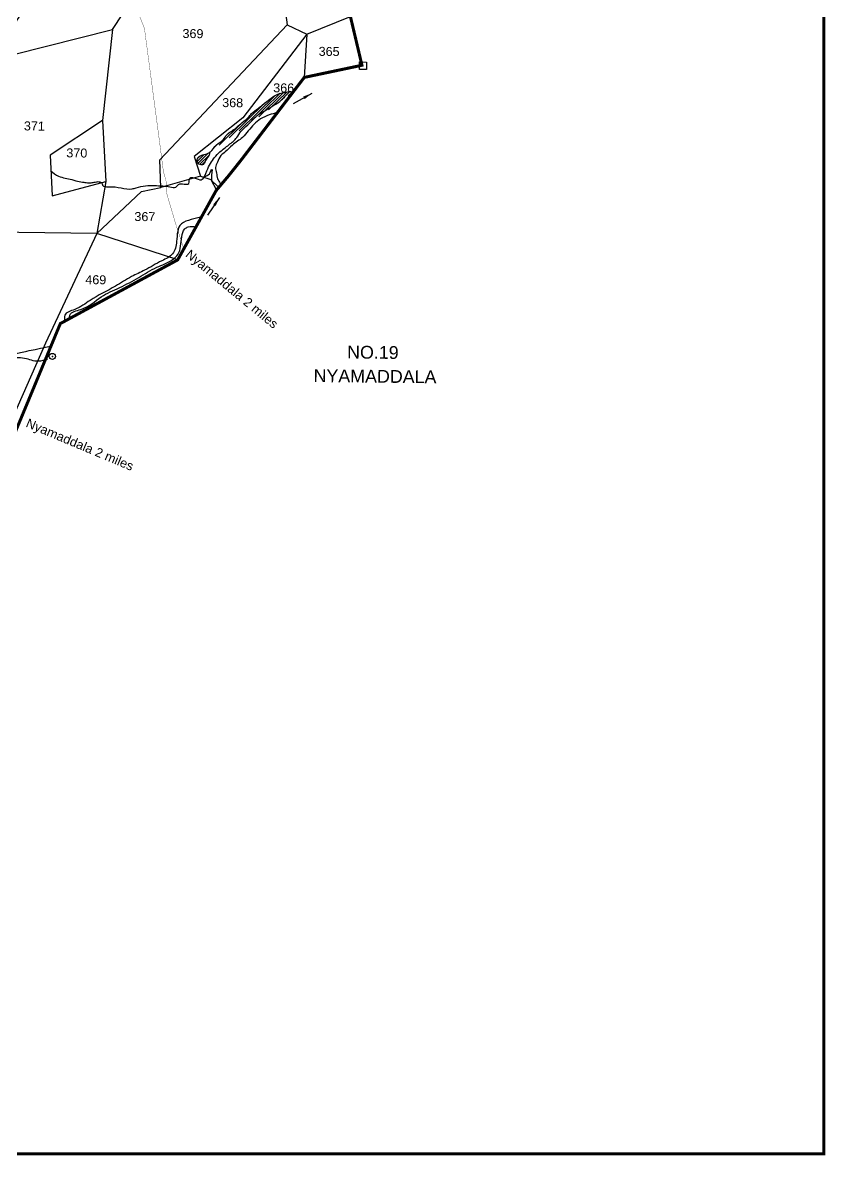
# Model space of a CAD drawing. Header units: feet. Extents: x 771100 to 779038, y 1577893 to 1588127.
# Drawn here: x 776220 to 778868, y 1577893 to 1581627 of the extents above; entities that cross this region are included whole.
import ezdxf
from ezdxf.enums import TextEntityAlignment as Align

# ---------------------------------------------------------------- set-up
doc = ezdxf.new("R2010")
doc.units = ezdxf.units.FT
doc.header["$LTSCALE"] = 15
doc.header["$MEASUREMENT"] = 0
doc.header["$PDMODE"] = 32
doc.header["$PDSIZE"] = 20
doc.linetypes.add('HIDDEN2', pattern=[0.1875, 0.125, -0.0625])
for name, color, linetype in [('PAPER SIZE', 10, 'Continuous'), ('PLOT', 7, 'Continuous'), ('PLOT NO', 7, 'Continuous'), ('ROADS', 6, 'Continuous'), ('TANKS-STREAM', 4, 'Continuous'), ('TEXT', 7, 'Continuous'), ('VILLAGE STONES', 240, 'Continuous')]:
    doc.layers.add(name, color=color, linetype=linetype)
doc.layers.add('VILLAGE BOUNDRY', color=5, linetype='HIDDEN2', lineweight=100)
doc.styles.get("Standard").update_dxf_attribs({"font": 'arial.ttf'})
doc.dimstyles.get("Standard").update_dxf_attribs({"dimtxt": 0.18, "dimasz": 0.18, "dimexe": 0.18, "dimexo": 0.0625, "dimgap": 0.09, "dimtad": 0, "dimtih": 1, "dimtoh": 1, "dimdec": 4, "dimzin": 0, "dimdsep": 46, "dimtxsty": 'Standard', "dimcen": 0.09, "dimadec": 0, "dimazin": 0, "dimtfac": 1, "dimtdec": 4, "dimtofl": 0, "dimtmove": 0, "dimatfit": 3, "dimfxl": 1, "dimtolj": 1, "dimtzin": 0, "dimarcsym": 0})

msp = doc.modelspace()

# ---------------------------------------------------------------- hatches: boundary and pattern name
at = {"layer": 'TANKS-STREAM'}
h = msp.add_hatch(dxfattribs=at)
h.set_pattern_fill('ANSI31', color=256, scale=49.440822, angle=-0.6001)
h.set_pattern_definition([(44.39992316, (-7831.697, 26050.414), (-4.32398543, 4.415520388), [])])
edge = h.paths.add_edge_path()
edge.add_spline(control_points=[(777113.8, 1581398.7), (777108.5, 1581399.7), (777100.4, 1581401.3), (777086.7, 1581397.3), (777064, 1581395.5), (777032.6, 1581374.2), (777003, 1581349.1), (776977.1, 1581330.7), (776960.4, 1581309.1), (776939.6, 1581296), (776919, 1581273.9), (776894.6, 1581263.9), (776882.3, 1581237.1), (776855.5, 1581226.8), (776843.8, 1581199.9), (776822.5, 1581192.9), (776807.9, 1581190), (776793.3, 1581182.2), (776796.4, 1581158.8), (776817.7, 1581156.9), (776821.7, 1581171.7), (776829.2, 1581180.6), (776836, 1581190.6), (776836.5, 1581197.5), (776836.7, 1581201.1)], knot_values=[0, 0, 0, 0, 15.904713, 24.503512, 42.856624, 84.458263, 134.80407, 162.377727, 179.769076, 217.014376, 235.70285, 271.185267, 292.131874, 320.537179, 352.083117, 373.797926, 384.43162, 398.232756, 419.428685, 434.381395, 445.786333, 460.60708, 470.625033, 481.297577, 481.297577, 481.297577, 481.297577], degree=3, periodic=0)

# ---------------------------------------------------------------- linework, layer by layer
msp.add_point((776318, 1580527))
at = {"layer": 'PAPER SIZE', "color": 5, "const_width": 10}
msp.add_lwpolyline([(771105.5, 1588121.9), (778863, 1588121.9), (778863, 1577897.6), (771105.5, 1577897.6)], close=True, dxfattribs=at)
at = {"layer": 'PLOT'}
for points in [[(775698.8, 1581540.8), (775950.9, 1581501.4), (776079.7, 1581494.6), (776516.6, 1581605.1), (776582.3, 1581706.4), (776690.8, 1581726.7), (776906.5, 1581991.7), (776984.7, 1581955.4), (777048.3, 1581954.9), (777129.7, 1582171.4), (777578.4, 1581994.9)], [(777048.3, 1581954.9), (777092.6, 1581620.8), (777157.5, 1581589.3), (777301.1, 1581648.3)], [(776516.6, 1581605.1), (776483.8, 1581305.1), (776494.1, 1581103.2), (776464.6, 1580932.6), (776611.6, 1581071.2), (776676, 1581084.2)], [(776806.9, 1581121.1), (776676, 1581084.2), (776672.2, 1581175.6), (777092.6, 1581620.8)], [(777157.5, 1581589.3), (776946.7, 1581314), (776786.3, 1581185.8), (776806.9, 1581121.1), (776841.3, 1581109.8), (776859.6, 1581075.5)], [(777157.5, 1581589.3), (777149, 1581446.9)], [(776731.5, 1580845.3), (776464.6, 1580932.6), (776120.3, 1580936.4), (775958.4, 1580937.2), (775540, 1580931.7), (775794.2, 1581093.1), (775828.2, 1581087.2), (775885.6, 1581046.4), (775918.9, 1581031.4), (775963, 1581040.9), (776004.1, 1581028), (776020, 1581011), (776194.8, 1581375), (776079.7, 1581494.6), (776020, 1581011)], [(776483.8, 1581305.1), (776311, 1581190.4), (776317.9, 1581056.9), (776494.1, 1581103.2)], [(776464.6, 1580932.6), (776295.3, 1580570.4), (776125.6, 1580189.7)]]:
    msp.add_lwpolyline(points, dxfattribs=at)
at = {"layer": 'ROADS', "linetype": 'HIDDEN2', "ltscale": 10, "const_width": 1}
msp.add_lwpolyline([(776751.6, 1580882.1), (776724.2, 1580966.1), (776693.7, 1581069.6), (776692.9, 1581106.5), (776684.4, 1581136), (776669.2, 1581252.9), (776621.8, 1581608.4), (776588.7, 1581691.9), (776515.2, 1581786.9), (776506.3, 1581822.1), (776439, 1581930.6), (776395, 1582016.3), (776369.9, 1582046.6), (776310.5, 1582185.6), (776283.5, 1582219.6), (776279.9, 1582261.5), (776258.4, 1582328), (776254.1, 1582361.4), (776184.5, 1582496.4), (776187.4, 1582586.9)], dxfattribs=at)
at = {"layer": 'TANKS-STREAM'}
for points in [[(777623.7, 1581996.1), (777584.2, 1582051.1), (777578.4, 1582074.7), (777565.2, 1582110.3), (777551, 1582137), (777527.2, 1582158.8), (777475, 1582173), (777426.2, 1582179.9), (777380.2, 1582186.3), (777343.6, 1582186.7), (777274.5, 1582196.6), (777204.3, 1582207.9), (777142.2, 1582215.9), (777108.1, 1582220.9), (777081.8, 1582227.1), (777054.1, 1582234.1), (777023.9, 1582241.1), (776954, 1582243.9), (776932.8, 1582241.7), (776902.9, 1582233.2), (776873.3, 1582228.2), (776842.4, 1582224.7), (776824.8, 1582227.7), (776803.4, 1582230.4), (776728.7, 1582249.1), (776654.4, 1582270.9), (776615.1, 1582282.9), (776486.5, 1582307), (776470.1, 1582302.6), (776434.6, 1582291.8), (776395.1, 1582282.1), (776353.9, 1582264.5), (776328, 1582262), (776273.6, 1582267.1), (776258.1, 1582290.3), (776209.5, 1582320.5), (776187.6, 1582352), (776126.8, 1582384.7), (776073.3, 1582405.5), (776045.4, 1582411.3), (775993.4, 1582411.9), (775964.8, 1582400.5), (775905.8, 1582390.8), (775871.7, 1582378.4), (775840.4, 1582362.5), (775808.4, 1582346.6), (775764.2, 1582316), (775742.1, 1582300.7), (775714.3, 1582276.9), (775685.8, 1582252.5), (775634.2, 1582216), (775592.3, 1582200.9), (775574.3, 1582173.5), (775561.4, 1582151), (775553.5, 1582138.4), (775550.5, 1582128.5), (775568.7, 1582108.5), (775576.4, 1582103.5), (775591.1, 1582089.2), (775613.5, 1582062.9), (775630.3, 1582042.2), (775645.6, 1582018), (775668.4, 1581964.4), (775689.7, 1581902.7), (775695.2, 1581885.7), (775688, 1581878.7), (775658, 1581850.7), (775646.6, 1581841.7), (775631.6, 1581831.2), (775617.4, 1581822.2), (775591.8, 1581812.6), (775581.2, 1581812), (775577.5, 1581796.5), (775567.3, 1581769.9), (775561.5, 1581746.7), (775534.5, 1581724.7), (775523.8, 1581704.3), (775497.6, 1581696.5), (775474.5, 1581689.8), (775459.8, 1581683.7), (775418.1, 1581665.9), (775399.9, 1581651.5), (775389.6, 1581632.5), (775384.6, 1581621), (775368.4, 1581604.8), (775362, 1581597.3), (775356.4, 1581593.5), (775337.6, 1581589.9), (775308.9, 1581591.4), (775265.3, 1581591.9), (775234.7, 1581592.9), (775210.7, 1581599), (775198.9, 1581603.7), (775183.9, 1581602.8), (775148.3, 1581596.6), (775120.8, 1581590.6), (775099.7, 1581579), (775050.1, 1581562.9), (775024.3, 1581550.4), (775019.2, 1581541.5), (774976.8, 1581528.6), (774944.9, 1581513.9), (774934.7, 1581499.6), (774927.2, 1581475.7), (774925.3, 1581451.3), (774925.6, 1581425.7), (774926.6, 1581411.8), (774910.1, 1581387.1), (774890.4, 1581367.8), (774862.4, 1581350.3), (774839.4, 1581331.7), (774828.7, 1581320.7), (774819.1, 1581311.9), (774800.7, 1581308.2), (774778.6, 1581276.1), (774775.3, 1581270.6), (774752.1, 1581237.3), (774728.3, 1581219.5), (774711.7, 1581204.6), (774700.7, 1581201.1), (774677.8, 1581209.3), (774653.7, 1581217), (774623.4, 1581225.5), (774605.1, 1581232), (774580, 1581237.7), (774541.7, 1581243.3), (774492.3, 1581246), (774467.7, 1581249.6), (774428.9, 1581258.2), (774379.6, 1581267.2), (774312.6, 1581274.5), (774278.1, 1581288.9), (774251.9, 1581297.4), (774210.8, 1581318.2), (774172.7, 1581330), (774128.1, 1581337.9), (774081.2, 1581340.2), (774056.1, 1581326.4), (774034.1, 1581314.4), (774002.8, 1581300.3), (774000.9, 1581281.5), (774008.5, 1581261.7), (774005.4, 1581254.7), (773998.2, 1581240.9), (773991.9, 1581229.2), (773973, 1581220.6), (773959.8, 1581211.5), (773930.2, 1581193), (773910.4, 1581185.4), (773819.3, 1581195.5), (773780.2, 1581185.8), (773773, 1581167.1), (773768.9, 1581152.2), (773764.4, 1581139.2), (773752.5, 1581133.6), (773733.2, 1581131.2), (773699.1, 1581112.9), (773692.8, 1581098.6), (773685.2, 1581084.6), (773684.6, 1581069.8), (773685.8, 1581063.6), (773691.8, 1581048.7), (773704.8, 1581030.1), (773719.1, 1581013.8), (773726.4, 1581000.6), (773730.2, 1580989.2), (773727.8, 1580967.3), (773725.7, 1580939.8), (773713.5, 1580900.5), (773708, 1580880), (773705.8, 1580841), (773706.6, 1580825.7), (773705.1, 1580811.3), (773696.5, 1580784), (773691.5, 1580772.6), (773683, 1580757.4), (773674.5, 1580740), (773663.5, 1580729.1), (773646.7, 1580717.5), (773631.2, 1580706.3), (773616, 1580679.3), (773596.6, 1580665.9), (773582, 1580648.1), (773579.5, 1580626.4), (773568.8, 1580614.2), (773554.1, 1580589), (773536.3, 1580562), (773526.1, 1580547.7), (773520.2, 1580528.9), (773511.7, 1580513.7), (773498.7, 1580491.1), (773454.5, 1580462.4), (773413.6, 1580446.6), (773383.6, 1580431.6), (773361.6, 1580423.5), (773297.8, 1580400.1), (773264, 1580390), (773246.4, 1580383.6), (773242.6, 1580363.9), (773244.9, 1580343.5), (773235.2, 1580331.7), (773211.4, 1580326.7), (773194.7, 1580322.1), (773179.8, 1580317.4), (773163.5, 1580307.1), (773146.3, 1580297.2), (773124.3, 1580290), (773104.9, 1580284.9), (773074.2, 1580279.6), (773063.8, 1580266.8), (773026.8, 1580251.5), (772977, 1580229.7), (772955.4, 1580212.4), (772932.9, 1580196.9), (772917, 1580188.3), (772898.4, 1580171.8), (772882.5, 1580156.7), (772868.7, 1580138.9), (772841.7, 1580121), (772835.4, 1580107.4), (772815.5, 1580088.4), (772795.6, 1580073.7), (772774.4, 1580059.9), (772753.7, 1580047), (772732.9, 1580033.7), (772722.6, 1580013.2), (772715.8, 1579995), (772712.6, 1579978.4), (772700.6, 1579959.7), (772676.8, 1579951.7), (772661, 1579947), (772635.8, 1579932.4), (772628.8, 1579928.1), (772617.3, 1579916.8), (772610.6, 1579905.5), (772578.5, 1579852.4), (772566.4, 1579831.6), (772554.3, 1579810.7), (772541.4, 1579786.3), (772529.9, 1579759.9), (772524.1, 1579740.3), (772516.2, 1579722.9), (772511.1, 1579706.9), (772507.5, 1579692.2), (772482.6, 1579659.6), (772473, 1579622.9), (772458.2, 1579608.4), (772440.3, 1579579.2), (772433.2, 1579566), (772430.2, 1579547.8), (772434.2, 1579528.9), (772441, 1579508.5), (772444.1, 1579483.5), (772406.8, 1579463.6), (772389.9, 1579454.6), (772373.7, 1579449.2), (772359.7, 1579445.2), (772347.7, 1579442.5), (772331.6, 1579440.6), (772316.2, 1579441.4), (772305, 1579448.5), (772287.6, 1579460.6), (772259.2, 1579482.6), (772241.1, 1579496.1), (772204.3, 1579528), (772133, 1579589.4), (772074, 1579638.3), (772035.9, 1579678.6), (772004, 1579709), (771960.2, 1579749.4), (771931.1, 1579779.8), (771897.8, 1579806.7), (771845.5, 1579859.6), (771805.9, 1579890.8), (771769.7, 1579908)], [(775781.4, 1581036.7), (775799.2, 1581068.2), (775810.5, 1581106.1), (775838.3, 1581137), (775858.4, 1581159.5), (775888, 1581186.6), (775938, 1581249.3), (775971.2, 1581295.7), (775989, 1581327.7), (776005.2, 1581343.6), (776017.2, 1581354.8), (776046.5, 1581400.8), (776075.5, 1581404.6), (776141.6, 1581428.9), (776122.6, 1581517), (776150.9, 1581552.2), (776167.5, 1581592.5), (776199.6, 1581632.4), (776225.1, 1581672.7), (776249, 1581698), (776260.1, 1581715.9), (776274.4, 1581728.5), (776306.7, 1581740.4), (776327.2, 1581750.1), (776375.8, 1581770.2), (776391.5, 1581780.5), (776417.2, 1581789.6), (776459.6, 1581818), (776473.1, 1581841.5), (776497.1, 1581873.9), (776540.3, 1581930), (776583.3, 1581963.6), (776592.4, 1581979.1), (776607.2, 1581992.1), (776619.6, 1581999.6), (776634.3, 1582004.1), (776655.7, 1582011.5), (776678.9, 1582014.5), (776702.1, 1582015.7), (776732.5, 1582019.5), (776810.1, 1582056.9), (776873.4, 1582092.7), (776974.8, 1582111), (776998.6, 1582119.7), (777040.8, 1582150.1), (777093.7, 1582179.4), (777111.2, 1582184.8), (777129.1, 1582177.1)], [(776312.5, 1581139.1), (776338.5, 1581121.3), (776382.1, 1581110.3), (776395.8, 1581105.8), (776417.6, 1581101.8), (776433.8, 1581099.8), (776449.4, 1581100.2), (776463.2, 1581102.6), (776474.4, 1581102.5), (776482.5, 1581095.5), (776483.7, 1581091.1), (776502.4, 1581086.6), (776545.4, 1581082.4), (776581.6, 1581079.5), (776594.1, 1581083.1), (776625.4, 1581089.7), (776682.2, 1581089.1), (776705.9, 1581086.3), (776725.3, 1581085.5), (776734.1, 1581094.1), (776767.8, 1581097.5), (776771.8, 1581114.9), (776786.1, 1581116), (776809.2, 1581109.6), (776827.8, 1581139.4), (776853.3, 1581182.8), (776870.9, 1581201.3), (776900.5, 1581224.7), (776926.4, 1581248.8), (776940.3, 1581268.6), (776962.4, 1581290.8), (776999, 1581325.3), (777022.2, 1581339.4), (777074, 1581372.8), (777084.7, 1581382.1)], [(776836.7, 1581201.1), (776835.1, 1581190.7), (776830.1, 1581182.1), (776821.9, 1581169.9), (776816.3, 1581160.1), (776801.5, 1581161.2), (776797.8, 1581181.8), (776808.9, 1581189.7), (776819.1, 1581192.4), (776838.9, 1581200.7), (776859.1, 1581224.5), (776881.7, 1581241.1), (776893.9, 1581257.9), (776922.1, 1581278.7), (776935.8, 1581291.1), (776964, 1581314.8), (776975.5, 1581327.6), (776996.6, 1581344.9), (777035.8, 1581375.6), (777072, 1581395.2), (777089.8, 1581398.4), (777098.1, 1581400.1), (777113.8, 1581398.7)], [(777059.8, 1581330.6), (777033.5, 1581323.4), (777004.7, 1581309.9), (776983.2, 1581292.7), (776945.2, 1581249.2), (776911.9, 1581224), (776888.5, 1581201.2), (776874, 1581188.9), (776862.6, 1581167.8), (776856.2, 1581150.4), (776859.1, 1581131.6), (776863.3, 1581112.9), (776871.2, 1581097.2)], [(776820.3, 1581119.6), (776836, 1581129.4), (776844.2, 1581144.3), (776842.7, 1581114.4), (776845.1, 1581105), (776855.6, 1581095.5), (776864.2, 1581085.4), (776865.4, 1581082.3)], [(776810.2, 1580987.1), (776776.3, 1580978), (776743.5, 1580964.2), (776727.9, 1580906.3), (776714.8, 1580865.3), (776679.4, 1580842.3), (776622.4, 1580811.3), (776579.1, 1580790.1), (776526.4, 1580758.9), (776442.2, 1580711.5), (776391.7, 1580681.8), (776358.9, 1580662.8), (776359.1, 1580643.3)], [(776374.1, 1580651.4), (776376, 1580663.4), (776412.1, 1580681.7), (776479.1, 1580723.2), (776540.1, 1580753.8), (776603, 1580787.5), (776662.4, 1580820.7), (776714.8, 1580846.4), (776732, 1580862.8), (776744.7, 1580921.6), (776755.2, 1580947.4), (776766.2, 1580954), (776792.6, 1580954.2)], [(776301.9, 1580517.8), (776271.9, 1580510.8), (776226.6, 1580520.4), (776120.5, 1580517), (776066.2, 1580527.5), (776034.5, 1580527.8), (776144.3, 1580537.5), (776193.2, 1580536.1), (776234.1, 1580544.8), (776261.4, 1580549.9), (776295.9, 1580557.7), (776317.7, 1580562)]]:
    msp.add_spline(points, degree=3, dxfattribs=at)
at = {"layer": 'VILLAGE BOUNDRY', "lineweight": -2, "ltscale": 10, "const_width": 10}
msp.add_lwpolyline([(777301.1, 1581648.3), (777339.3, 1581487), (777149, 1581446.9), (776941.7, 1581175.7), (776898.8, 1581121.9), (776858.6, 1581074.3), (776731.5, 1580845.3), (776344.3, 1580635.2), (776156.8, 1580183.5)], dxfattribs=at)
at = {"layer": 'VILLAGE STONES'}
msp.add_lwpolyline([(777331.1, 1581497.8), (777354.8, 1581497.6), (777354.6, 1581472.5), (777330.9, 1581472.8)], close=True, dxfattribs=at)

# ---------------------------------------------------------------- texts
at = {"layer": 'PLOT NO'}
for s, p in [('369', (776781.9, 1581591.4)), ('365', (777231, 1581532.5)), ('366', (777081.2, 1581412.3)), ('368', (776912.9, 1581363.6)), ('371', (776258.7, 1581286.8)), ('370', (776398.7, 1581197.8)), ('367', (776623.2, 1580988)), ('469', (776461.3, 1580779.8))]:
    msp.add_text(s, height=29.66, rotation=359.3999, dxfattribs=at).set_placement(p, align=Align.MIDDLE_CENTER)
for rotation, p in [(320.4716, (776754.6, 1580858.5)), (337.254, (776228.1, 1580295.9))]:
    msp.add_text('Nyamaddala 2 miles', height=30, rotation=rotation, dxfattribs=at).set_placement(p)
at = {"layer": 'TEXT', "color": 1}
for s, p in [('NO.19', (777290.2, 1580520.3)), ('NYAMADDALA', (777179.5, 1580442.6))]:
    msp.add_text(s, height=42.12, rotation=359.3999, dxfattribs=at).set_placement(p)

# ---------------------------------------------------------------- leaders
at = {"layer": 'PLOT NO', "color": 5}
for points in [[(777173.9, 1581394.3), (777112.9, 1581359.9)], [(776869.6, 1581050.8), (776830.2, 1580993)]]:
    msp.add_leader(points, dimstyle='Standard', override={"dimasz": 30, "dimgap": 0.09, "dimtad": 0, "dimzin": 2}, dxfattribs=at)

doc.saveas('drawing.dxf')
